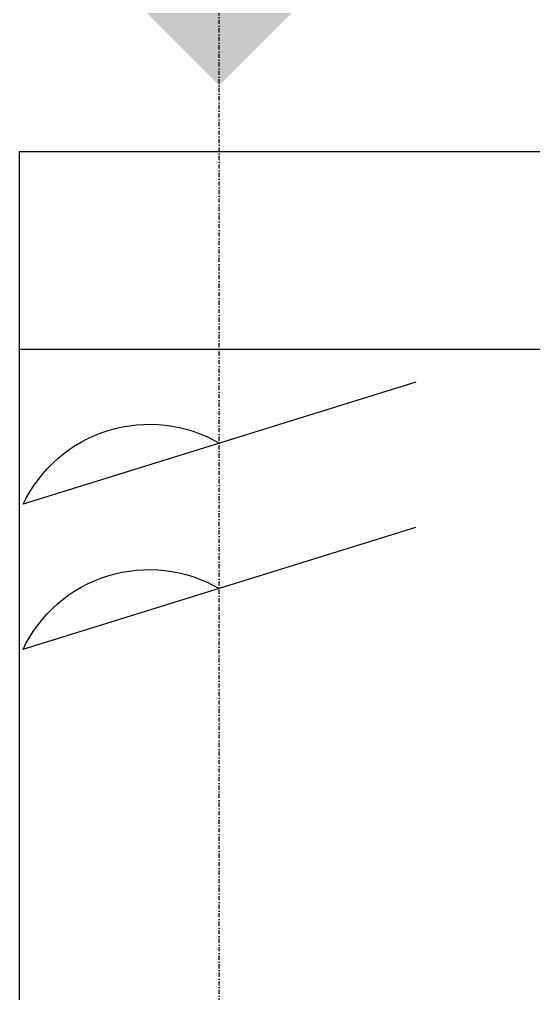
# Model space of a CAD drawing. Extents: x -560814 to 57327, y -29287 to 19916.
# Drawn here: x 10276 to 10666, y -3448 to -2710 of the extents above; entities that cross this region are included whole.
import ezdxf

# ---------------------------------------------------------------- set-up
doc = ezdxf.new("R2010")
doc.units = 0
doc.header["$LTSCALE"] = 0.25
doc.linetypes.add('DASHDOT', pattern=[25.4, 12.7, -6.35, 0, -6.35])
for name, color, linetype in [('0 @ 50', 7, 'Continuous'), ('01-First Floor$0$FALSE CEILING', 251, 'Continuous'), ('T-WIRE', 140, 'Continuous')]:
    doc.layers.add(name, color=color, linetype=linetype)
for name, color, linetype, lineweight in [('01-First Floor$0$Walls', 251, 'Continuous', 5), ('E-LITE-CLNG-CNDT', 6, 'DASHDOT', 35), ('T-DATA-CLNG-COND', 51, 'DASHDOT', 25), ('T-DATA-CLNG-COND @ 100', 51, 'DASHDOT', 25)]:
    doc.layers.add(name, color=color, linetype=linetype, lineweight=lineweight)

# ---------------------------------------------------------------- blocks, each defined once
blk = doc.blocks.new('01-First Floor')
at = {"layer": '01-First Floor$0$FALSE CEILING', "linetype": 'Continuous'}
blk.add_line((10276, -2960), (14276, -2960), dxfattribs=at)
at = {"layer": '01-First Floor$0$FALSE CEILING'}
blk.add_lwpolyline([(14276, -7160), (10276, -7160), (10276, -2810), (14276, -2810)], close=True, dxfattribs=at)
at = {"layer": '01-First Floor$0$Walls'}
for q in [(14276, -2810), (10276, -7160)]:
    blk.add_line((10276, -2810), q, dxfattribs=at)
blk = doc.blocks.new('*U96')
blk.add_hatch(color=256).paths.add_polyline_path([(0, -1), (1, 0), (0, 1)])
blk = doc.blocks.new('W-TEL')
blk.add_line((-66, -212.7), (66, 212.7))
blk.add_arc((130.7, 76), 151.2, 115.3301, 210.179)
blk = doc.blocks.new('*U107')
at = {"layer": 'T-WIRE', "xscale": -0.006999999999825377, "yscale": 0.006999999999970897, "zscale": 0.006999999999999999}
for p in [(0, 0), (1.102, -0.0025)]:
    blk.add_blockref('W-TEL', p, dxfattribs=at)

msp = doc.modelspace()

# ---------------------------------------------------------------- linework, layer by layer
at = {"layer": 'T-DATA-CLNG-COND'}
msp.add_lwpolyline([(10427.54, -3622.83), (10427.54, -2660)], dxfattribs=at)

# ---------------------------------------------------------------- block references
at = {"layer": '0 @ 50', "xscale": 100, "yscale": 100, "zscale": 100, "rotation": 89.99999999999999}
msp.add_blockref('*U107', (10427.54, -3141.41, -0.11), dxfattribs=at)
at = {"layer": 'E-LITE-CLNG-CNDT'}
msp.add_blockref('01-First Floor', (0, 0), dxfattribs=at)
at = {"layer": 'T-DATA-CLNG-COND @ 100', "xscale": -100, "yscale": 100, "zscale": 100, "rotation": 90.00000000001782}
msp.add_blockref('*U96', (10427.54, -2660), dxfattribs=at)

doc.saveas('drawing.dxf')
